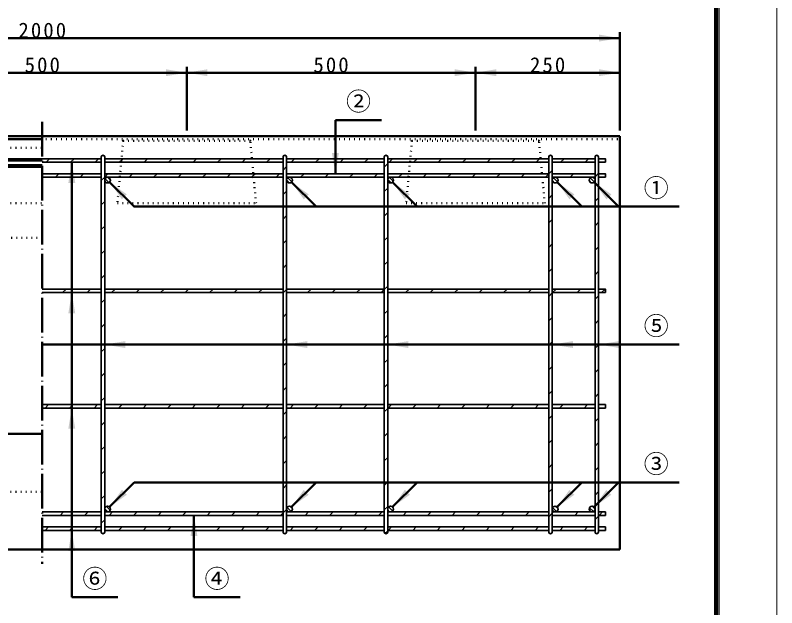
# Model space of a CAD drawing. Units: millimetres, scale not verified. Extents: x -2102 to 2102, y -1485 to 1485.
# Drawn here: x 784 to 2102, y -698 to 329 of the extents above; entities that cross this region are included whole.
import ezdxf
from ezdxf.enums import TextEntityAlignment as Align

# ---------------------------------------------------------------- set-up
doc = ezdxf.new("R2010")
doc.units = ezdxf.units.MM
doc.header["$LTSCALE"] = 5
doc.linetypes.add('DOTTED', pattern=[1.75, 0.25, -1.5])
doc.linetypes.add('LONG_DASHED_DOTTED', pattern=[15.25, 12, -1.5, 0.25, -1.5])
doc.layers.add('0-0_V-nasSTD', color=7, linetype='Continuous', lineweight=35)
doc.layers.add('0-1_0', color=7, linetype='Continuous', lineweight=50)
doc.styles.add('ＭＳ ゴシック', font='')
doc.styles.get('ＭＳ ゴシック').set_extended_font_data('MS Gothic')

msp = doc.modelspace()

# ---------------------------------------------------------------- linework, layer by layer
at = {"layer": '0-0_V-nasSTD', "lineweight": 50}
for p, q in [((1338.262, 147.351), (1338.262, 54.304)), ((881.762, -679.65), (881.762, 74.35)), ((1304.724, -2.658), (1262.298, 39.769)), ((1479.724, -2.658), (1437.298, 39.769)), ((1764.724, -2.658), (1722.298, 39.769)), ((1828.724, -2.658), (1786.298, 39.769)), ((1933.762, -241.65), (830.762, -241.65)), ((989.724, -480.728), (947.298, -523.155)), ((1933.762, -480.728), (989.724, -480.728)), ((1304.724, -480.728), (1262.298, -523.155)), ((1479.724, -480.728), (1437.298, -523.155)), ((1764.724, -480.728), (1722.298, -523.155)), ((1828.724, -480.728), (1786.298, -523.155)), ((1093.262, -679.65), (1093.262, -537.69))]:
    msp.add_line(p, q, dxfattribs=at)
at = {"layer": '0-0_V-nasSTD'}
for p, q in [((939.381, 45.712), (946.171, 38.922)), ((943.861, 48.303), (948.762, 43.402)), ((1253.851, 42.369), (1257.828, 38.392)), ((1255.893, 47.398), (1262.857, 40.434)), ((1428.836, 44.16), (1434.619, 38.378)), ((1432.062, 48.006), (1438.464, 41.603)), ((1713.974, 41.865), (1717.324, 38.516)), ((1715.674, 47.236), (1722.695, 40.216)), ((1778.184, 41.295), (1780.753, 38.726)), ((1779.477, 47.073), (1786.531, 40.019)), ((938.769, -526.433), (944.02, -531.683)), ((941.593, -522.185), (948.267, -528.86)), ((1254.543, -524.008), (1261.444, -530.91)), ((1259.328, -521.722), (1263.73, -526.125)), ((1430.348, -523.037), (1437.415, -530.104)), ((1714.4, -524.246), (1721.206, -531.052)), ((1718.917, -521.692), (1723.76, -526.535)), ((1778.276, -524.483), (1784.97, -531.176)), ((1782.559, -521.694), (1787.758, -526.894)), ((1429.435, -529.195), (1431.257, -531.017))]:
    msp.add_line(p, q, dxfattribs=at)
at = {"layer": '0-0_V-nasSTD', "lineweight": 18}
for points in [[(-2102.5, -1485), (-2102.5, 1485), (2102.5, 1485), (2102.5, -1485)], [(-2002.5, -1385), (-2002.5, 1385), (2002.5, 1385), (2002.5, -1385)]]:
    msp.add_lwpolyline(points, close=True, dxfattribs=at)
at = {"layer": '0-0_V-nasSTD', "lineweight": 100}
msp.add_lwpolyline([(1997.5, -1380), (1997.5, 1380), (-1997.5, 1380)], dxfattribs=at)
at = {"layer": '0-0_V-nasSTD', "lineweight": 50}
msp.add_lwpolyline([(1933.762, -2.658), (989.724, -2.658), (947.298, 39.769)], dxfattribs=at)
at = {"layer": '0-0_V-nasSTD'}
for centre, start, end in [((943.762, 43.304), 90, 180), ((943.762, 43.304), 180, 90), ((1258.762, 43.304), 90, 180), ((1258.762, 43.304), 180, 90), ((1433.762, 43.304), 90, 180), ((1433.762, 43.304), 180, 90), ((1718.762, 43.304), 90, 180), ((1718.762, 43.304), 180, 90), ((1782.762, 43.304), 90, 0), ((1782.762, 43.304), 0, 90), ((943.762, -526.69), 270, 180), ((943.762, -526.69), 180, 270), ((1258.762, -526.69), 270, 180), ((1258.762, -526.69), 180, 270), ((1433.762, -526.69), 270, 180), ((1433.762, -526.69), 180, 270), ((1718.762, -526.69), 270, 180), ((1718.762, -526.69), 180, 242.15429), ((1782.762, -526.69), 0, 270), ((1782.762, -526.69), 270, 0), ((1718.762, -526.69), 242.15429, 270)]:
    msp.add_arc(centre, 5, start, end, dxfattribs=at)
for points in [[(1794.762, 283.397), (1794.762, 295.397), (1830.762, 289.397)], [(1044.762, 223.397), (1044.762, 235.397), (1080.762, 229.397)], [(1080.762, 229.397), (1116.762, 223.397), (1116.762, 235.397)], [(1544.762, 223.397), (1544.762, 235.397), (1580.762, 229.397)], [(1580.762, 229.397), (1616.762, 223.397), (1616.762, 235.397)], [(1794.762, 223.397), (1794.762, 235.397), (1830.762, 229.397)], [(1332.262, 90.304), (1338.262, 54.304), (1344.262, 90.304)], [(875.762, 38.35), (881.762, 74.35), (887.762, 38.35)], [(947.298, 39.769), (968.511, 10.07), (976.996, 18.555)], [(1262.298, 39.769), (1283.511, 10.07), (1291.996, 18.555)], [(1437.298, 39.769), (1458.511, 10.07), (1466.996, 18.555)], [(1722.298, 39.769), (1743.511, 10.07), (1751.996, 18.555)], [(1786.298, 39.769), (1807.511, 10.07), (1815.996, 18.555)], [(875.762, -187.65), (881.762, -151.65), (887.762, -187.65)], [(938.762, -241.65), (974.762, -247.65), (974.762, -235.65)], [(1253.762, -241.65), (1289.762, -247.65), (1289.762, -235.65)], [(1428.762, -241.65), (1464.762, -247.65), (1464.762, -235.65)], [(1713.762, -241.65), (1749.762, -247.65), (1749.762, -235.65)], [(1793.762, -241.65), (1829.762, -247.65), (1829.762, -235.65)], [(875.762, -387.65), (881.762, -351.65), (887.762, -387.65)], [(947.298, -523.155), (968.511, -493.456), (976.996, -501.941)], [(1262.298, -523.155), (1283.511, -493.456), (1291.996, -501.941)], [(1437.298, -523.155), (1458.511, -493.456), (1466.996, -501.941)], [(1722.298, -523.155), (1743.511, -493.456), (1751.996, -501.941)], [(1786.298, -523.155), (1807.511, -493.456), (1815.996, -501.941)], [(1087.262, -573.69), (1093.262, -537.69), (1099.262, -573.69)], [(875.762, -599.65), (881.762, -563.65), (887.762, -599.65)]]:
    msp.add_solid(points, dxfattribs=at)
at = {"layer": '0-1_0'}
for p, q in [((1830.762, 129.397), (1830.762, 299.397)), ((-169.238, 289.397), (1830.762, 289.397)), ((1080.762, 129.397), (1080.762, 239.397)), ((1580.762, 129.397), (1580.762, 239.397)), ((580.762, 229.397), (1080.762, 229.397)), ((1080.762, 229.397), (1580.762, 229.397)), ((1580.762, 229.397), (1830.762, 229.397)), ((1338.262, 147.351), (1418.262, 147.351)), ((-169.238, 119.397), (1830.762, 119.397)), ((1830.762, 119.397), (1830.762, -596.603)), ((-169.238, 114.397), (830.762, 114.397)), ((-169.238, 79.412), (830.762, 79.412)), ((-169.238, 77.397), (830.762, 77.397)), ((-169.238, 69.397), (830.762, 69.397)), ((-169.238, 66.039), (830.762, 66.039)), ((-49.238, -396.603), (830.762, -396.603)), ((-169.238, -596.603), (1830.762, -596.603)), ((881.762, -679.65), (961.762, -679.65)), ((1093.262, -679.65), (1173.262, -679.65))]:
    msp.add_line(p, q, dxfattribs=at)
at = {"layer": '0-1_0', "linetype": 'LONG_DASHED_DOTTED'}
msp.add_line((830.762, 144.397), (830.762, -621.603), dxfattribs=at)
at = {"layer": '0-1_0', "linetype": 'DOTTED'}
for p, q in [((-169.238, 114.397), (1830.762, 114.397)), ((970.762, 111.397), (960.762, 3.397)), ((970.762, 111.397), (967.762, 114.397)), ((1200.762, 3.397), (1190.762, 111.397)), ((1470.762, 111.397), (1460.762, 3.397)), ((1470.762, 111.397), (1467.762, 114.397)), ((1700.762, 3.397), (1690.762, 111.397)), ((-169.238, 99.397), (830.762, 99.397)), ((-169.238, 3.397), (830.762, 3.397)), ((960.762, 3.397), (1200.762, 3.397)), ((1460.762, 3.397), (1700.762, 3.397)), ((830.762, -56.603), (-169.238, -56.603)), ((-169.238, -496.603), (830.762, -496.603))]:
    msp.add_line(p, q, dxfattribs=at)
at = {"layer": '0-1_0', "lineweight": 35}
for p, q in [((830.762, 80.35), (932.762, 80.35)), ((837.237, 74.35), (843.237, 80.35)), ((879.663, 74.35), (885.663, 80.35)), ((922.089, 74.35), (928.089, 80.35)), ((932.762, -566.65), (932.762, 83.35)), ((938.762, 83.35), (938.762, -566.65)), ((938.762, 80.35), (1247.762, 80.35)), ((970.516, 80.35), (967.62, 77.453)), ((1006.942, 74.35), (1012.942, 80.35)), ((1049.369, 74.35), (1055.369, 80.35)), ((1091.795, 74.35), (1097.795, 80.35)), ((1134.222, 74.35), (1140.222, 80.35)), ((1176.648, 74.35), (1182.648, 80.35)), ((1219.074, 74.35), (1225.074, 80.35)), ((1247.762, -566.65), (1247.762, 83.35)), ((1253.762, 83.35), (1253.762, -566.65)), ((1253.762, 80.35), (1422.762, 80.35)), ((1261.501, 74.35), (1267.501, 80.35)), ((1303.927, 74.35), (1309.927, 80.35)), ((1346.354, 74.35), (1352.354, 80.35)), ((1388.78, 74.35), (1394.78, 80.35)), ((1422.762, -566.65), (1422.762, 83.35)), ((1428.762, 83.35), (1428.762, -566.65)), ((1428.762, 80.35), (1707.762, 80.35)), ((1437.206, 80.35), (1431.206, 74.35)), ((1479.633, 80.35), (1473.633, 74.35)), ((1522.059, 80.35), (1516.059, 74.35)), ((1564.486, 80.35), (1558.486, 74.35)), ((1600.912, 74.35), (1606.912, 80.35)), ((1643.338, 74.35), (1649.338, 80.35)), ((1685.765, 74.35), (1691.765, 80.35)), ((1707.762, -566.65), (1707.762, 83.35)), ((1713.762, 83.35), (1713.762, -566.65)), ((1713.762, 80.35), (1787.762, 80.35)), ((1728.191, 74.35), (1734.191, 80.35)), ((1770.618, 74.35), (1776.618, 80.35)), ((1787.762, -566.65), (1787.762, 83.35)), ((1793.762, 83.35), (1793.762, -566.65)), ((830.762, 74.35), (932.762, 74.35)), ((938.762, 74.35), (1247.762, 74.35)), ((964.516, 74.35), (967.62, 77.453)), ((1253.762, 66.611), (1247.762, 60.611)), ((1253.762, 74.35), (1422.762, 74.35)), ((1428.762, 71.906), (1422.762, 65.906)), ((1428.762, 74.35), (1707.762, 74.35)), ((1713.762, 74.35), (1787.762, 74.35)), ((1793.762, 74.35), (1805.762, 74.35)), ((830.762, 54.304), (932.762, 54.304)), ((853.618, 48.304), (859.618, 54.304)), ((896.044, 48.304), (902.044, 54.304)), ((938.762, 54.304), (1247.762, 54.304)), ((944.47, 54.304), (938.762, 48.596)), ((986.897, 54.304), (980.897, 48.304)), ((1023.323, 48.304), (1029.323, 54.304)), ((1065.75, 48.304), (1071.75, 54.304)), ((1108.176, 48.304), (1114.176, 54.304)), ((1150.602, 48.304), (1156.602, 54.304)), ((1199.029, 54.304), (1196.301, 51.577)), ((1235.455, 48.304), (1241.455, 54.304)), ((1253.762, 54.304), (1422.762, 54.304)), ((1277.882, 48.304), (1283.882, 54.304)), ((1320.308, 48.304), (1326.308, 54.304)), ((1362.734, 48.304), (1368.734, 54.304)), ((1405.161, 48.304), (1411.161, 54.304)), ((1428.762, 54.304), (1707.762, 54.304)), ((1447.587, 48.304), (1453.587, 54.304)), ((1496.014, 54.304), (1490.014, 48.304)), ((1538.44, 54.304), (1532.44, 48.304)), ((1574.866, 48.304), (1580.866, 54.304)), ((1617.293, 48.304), (1623.293, 54.304)), ((1659.719, 48.304), (1665.719, 54.304)), ((1702.146, 48.304), (1707.762, 53.921)), ((1713.762, 59.921), (1707.762, 53.921)), ((1713.762, 54.304), (1787.762, 54.304)), ((1744.572, 48.304), (1750.572, 54.304)), ((1793.762, 55.068), (1787.762, 49.068)), ((830.762, 48.304), (932.762, 48.304)), ((938.762, 48.596), (932.762, 42.596)), ((938.762, 48.304), (1247.762, 48.304)), ((1193.029, 48.304), (1196.301, 51.577)), ((1253.762, 48.304), (1422.762, 48.304)), ((1428.762, 48.304), (1707.762, 48.304)), ((1713.762, 48.304), (1787.762, 48.304)), ((1786.998, 48.304), (1787.762, 49.068)), ((1793.762, 48.35), (1805.762, 48.35)), ((1428.762, 29.479), (1422.762, 23.479)), ((1253.762, 24.185), (1247.762, 18.185)), ((1713.762, 17.495), (1707.762, 11.495)), ((938.762, 6.17), (932.762, 0.17)), ((1793.762, 12.642), (1787.762, 6.642)), ((1428.762, -12.947), (1422.762, -18.947)), ((1253.762, -18.241), (1247.762, -24.241)), ((1713.762, -24.932), (1707.762, -30.932)), ((938.762, -36.257), (932.762, -42.257)), ((1793.762, -29.785), (1787.762, -35.785)), ((1253.762, -60.668), (1247.762, -66.668)), ((1428.762, -55.373), (1422.762, -61.373)), ((938.762, -78.683), (932.762, -84.683)), ((1713.762, -67.358), (1707.762, -73.358)), ((1793.762, -72.211), (1787.762, -78.211)), ((1253.762, -103.094), (1247.762, -109.094)), ((1428.762, -97.8), (1422.762, -103.8)), ((1713.762, -109.785), (1707.762, -115.785)), ((1793.762, -114.638), (1787.762, -120.638)), ((938.762, -121.109), (932.762, -127.109)), ((1428.762, -140.226), (1422.762, -146.226)), ((830.762, -145.65), (932.762, -145.65)), ((830.762, -151.65), (932.762, -151.65)), ((865.795, -151.65), (871.795, -145.65)), ((908.222, -151.65), (914.222, -145.65)), ((938.762, -145.65), (1247.762, -145.65)), ((938.762, -151.65), (1247.762, -151.65)), ((956.648, -145.65), (950.648, -151.65)), ((993.074, -151.65), (999.074, -145.65)), ((1035.501, -151.65), (1041.501, -145.65)), ((1077.927, -151.65), (1083.927, -145.65)), ((1120.354, -151.65), (1126.354, -145.65)), ((1162.78, -151.65), (1168.78, -145.65)), ((1205.206, -151.65), (1211.206, -145.65)), ((1247.633, -151.65), (1247.762, -151.521)), ((1253.762, -146.309), (1247.762, -152.309)), ((1253.762, -145.65), (1422.762, -145.65)), ((1253.762, -151.65), (1422.762, -151.65)), ((1290.059, -151.65), (1296.059, -145.65)), ((1332.486, -151.65), (1338.486, -145.65)), ((1374.912, -151.65), (1380.912, -145.65)), ((1417.338, -151.65), (1422.762, -146.226)), ((1428.762, -145.65), (1707.762, -145.65)), ((1428.762, -151.65), (1707.762, -151.65)), ((1459.765, -151.65), (1465.765, -145.65)), ((1502.191, -151.65), (1508.191, -145.65)), ((1544.618, -151.65), (1550.618, -145.65)), ((1587.044, -151.65), (1593.044, -145.65)), ((1629.47, -151.65), (1635.47, -145.65)), ((1671.897, -151.65), (1677.897, -145.65)), ((1713.762, -152.211), (1707.762, -158.211)), ((1713.762, -145.65), (1787.762, -145.65)), ((1713.762, -151.65), (1787.762, -151.65)), ((1714.323, -151.65), (1720.323, -145.65)), ((1756.75, -151.65), (1762.75, -145.65)), ((1793.762, -157.064), (1787.762, -163.064)), ((1793.762, -151.65), (1805.762, -151.65)), ((1799.176, -151.65), (1805.176, -145.65)), ((938.762, -163.536), (932.762, -169.536)), ((1428.762, -182.653), (1422.762, -188.653)), ((1253.762, -187.947), (1247.762, -193.947)), ((1713.762, -194.638), (1707.762, -200.638)), ((938.762, -205.962), (932.762, -211.962)), ((1793.762, -199.49), (1787.762, -205.49)), ((1253.762, -230.373), (1247.762, -236.373)), ((1428.762, -225.079), (1422.762, -231.079)), ((1713.762, -237.064), (1707.762, -243.064)), ((938.762, -248.389), (932.762, -254.389)), ((1793.762, -241.917), (1787.762, -247.917)), ((1253.762, -272.8), (1247.762, -278.8)), ((1428.762, -267.505), (1422.762, -273.505)), ((1713.762, -279.49), (1707.762, -285.49)), ((1793.762, -284.343), (1787.762, -290.343)), ((938.762, -290.815), (932.762, -296.815)), ((1253.762, -315.226), (1247.762, -321.226)), ((1428.762, -309.932), (1422.762, -315.932)), ((1713.762, -321.917), (1707.762, -327.917)), ((1793.762, -326.77), (1787.762, -332.77)), ((938.762, -333.241), (932.762, -339.241)), ((830.762, -345.65), (932.762, -345.65)), ((830.762, -351.65), (932.762, -351.65)), ((835.501, -351.65), (841.501, -345.65)), ((877.927, -351.65), (883.927, -345.65)), ((920.354, -351.65), (926.354, -345.65)), ((938.762, -345.65), (1247.762, -345.65)), ((938.762, -351.65), (1247.762, -351.65)), ((962.78, -351.65), (968.78, -345.65)), ((1005.206, -351.65), (1011.206, -345.65)), ((1047.633, -351.65), (1053.633, -345.65)), ((1090.059, -351.65), (1096.059, -345.65)), ((1132.486, -351.65), (1138.486, -345.65)), ((1174.912, -351.65), (1180.912, -345.65)), ((1217.338, -351.65), (1223.338, -345.65)), ((1253.762, -345.65), (1422.762, -345.65)), ((1253.762, -351.65), (1422.762, -351.65)), ((1259.765, -351.65), (1265.765, -345.65)), ((1302.191, -351.65), (1308.191, -345.65)), ((1344.618, -351.65), (1350.618, -345.65)), ((1387.044, -351.65), (1393.044, -345.65)), ((1428.762, -352.358), (1422.762, -358.358)), ((1428.762, -345.65), (1707.762, -345.65)), ((1428.762, -351.65), (1707.762, -351.65)), ((1429.47, -351.65), (1435.47, -345.65)), ((1471.897, -351.65), (1477.897, -345.65)), ((1514.323, -351.65), (1520.323, -345.65)), ((1556.75, -351.65), (1562.75, -345.65)), ((1599.176, -351.65), (1605.176, -345.65)), ((1641.602, -351.65), (1647.602, -345.65)), ((1684.029, -351.65), (1690.029, -345.65)), ((1713.762, -345.65), (1787.762, -345.65)), ((1713.762, -351.65), (1787.762, -351.65)), ((1726.455, -351.65), (1732.455, -345.65)), ((1768.882, -351.65), (1774.882, -345.65)), ((1793.762, -351.65), (1805.762, -351.65)), ((1253.762, -357.653), (1247.762, -363.653)), ((1713.762, -364.343), (1707.762, -370.343)), ((1793.762, -369.196), (1787.762, -375.196)), ((938.762, -375.668), (932.762, -381.668)), ((1422.762, -400.785), (1428.762, -394.785)), ((1253.762, -400.079), (1247.762, -406.079)), ((1713.762, -406.77), (1707.762, -412.77)), ((938.762, -418.094), (932.762, -424.094)), ((1793.762, -411.622), (1787.762, -417.622)), ((1253.762, -442.505), (1247.762, -448.505)), ((1422.762, -443.211), (1428.762, -437.211)), ((938.762, -460.521), (932.762, -466.521)), ((1713.762, -449.196), (1707.762, -455.196)), ((1793.762, -454.049), (1787.762, -460.049)), ((1247.762, -490.932), (1253.762, -484.932)), ((1422.762, -485.638), (1428.762, -479.638)), ((1713.762, -491.622), (1707.762, -497.622)), ((1793.762, -496.475), (1787.762, -502.475)), ((938.762, -502.947), (932.762, -508.947)), ((1247.762, -533.358), (1253.762, -527.358)), ((1422.762, -528.064), (1428.762, -522.064)), ((830.762, -531.69), (932.762, -531.69)), ((830.762, -537.69), (932.762, -537.69)), ((861.593, -537.69), (867.593, -531.69)), ((904.019, -537.69), (910.019, -531.69)), ((938.762, -531.69), (1247.762, -531.69)), ((938.762, -537.69), (1247.762, -537.69)), ((952.446, -531.69), (946.446, -537.69)), ((994.872, -531.69), (988.872, -537.69)), ((1031.299, -537.69), (1037.299, -531.69)), ((1073.725, -537.69), (1079.725, -531.69)), ((1116.151, -537.69), (1122.151, -531.69)), ((1158.578, -537.69), (1164.578, -531.69)), ((1201.004, -537.69), (1207.004, -531.69)), ((1243.431, -537.69), (1247.762, -533.358)), ((1253.762, -531.69), (1422.762, -531.69)), ((1253.762, -537.69), (1422.762, -537.69)), ((1285.857, -537.69), (1291.857, -531.69)), ((1328.284, -537.69), (1334.284, -531.69)), ((1370.71, -537.69), (1376.71, -531.69)), ((1413.136, -537.69), (1419.136, -531.69)), ((1428.762, -531.69), (1707.762, -531.69)), ((1428.762, -537.69), (1707.762, -537.69)), ((1455.563, -537.69), (1461.563, -531.69)), ((1497.989, -537.69), (1503.989, -531.69)), ((1540.416, -537.69), (1546.416, -531.69)), ((1582.842, -537.69), (1588.842, -531.69)), ((1625.268, -537.69), (1631.268, -531.69)), ((1667.695, -537.69), (1673.695, -531.69)), ((1713.762, -534.049), (1707.762, -540.049)), ((1713.762, -531.69), (1787.762, -531.69)), ((1713.762, -534.049), (1716.121, -531.69)), ((1713.762, -537.69), (1787.762, -537.69)), ((1752.548, -537.69), (1758.548, -531.69)), ((1793.762, -538.902), (1787.762, -544.902)), ((1793.762, -537.65), (1805.762, -537.65)), ((1795.014, -537.65), (1801.014, -531.65)), ((938.762, -545.373), (932.762, -551.373)), ((830.762, -557.65), (932.762, -557.65)), ((830.762, -563.65), (932.762, -563.65)), ((835.633, -563.65), (841.633, -557.65)), ((878.059, -563.65), (884.059, -557.65)), ((920.486, -563.65), (926.486, -557.65)), ((938.762, -557.65), (1247.762, -557.65)), ((938.762, -563.65), (1247.762, -563.65)), ((968.912, -557.65), (962.912, -563.65)), ((1005.338, -563.65), (1011.338, -557.65)), ((1047.765, -563.65), (1053.765, -557.65)), ((1090.191, -563.65), (1096.191, -557.65)), ((1132.618, -563.65), (1138.618, -557.65)), ((1175.044, -563.65), (1181.044, -557.65)), ((1217.47, -563.65), (1223.47, -557.65)), ((1253.762, -557.65), (1422.762, -557.65)), ((1253.762, -563.65), (1422.762, -563.65)), ((1259.897, -563.65), (1265.897, -557.65)), ((1302.323, -563.65), (1308.323, -557.65)), ((1344.75, -563.65), (1350.75, -557.65)), ((1387.176, -563.65), (1393.176, -557.65)), ((1424.103, -569.15), (1428.762, -564.49)), ((1428.762, -557.65), (1707.762, -557.65)), ((1428.762, -563.65), (1707.762, -563.65)), ((1429.602, -563.65), (1435.602, -557.65)), ((1472.029, -563.65), (1478.029, -557.65)), ((1514.455, -563.65), (1520.455, -557.65)), ((1556.882, -563.65), (1562.882, -557.65)), ((1599.308, -563.65), (1605.308, -557.65)), ((1641.734, -563.65), (1647.734, -557.65)), ((1684.161, -563.65), (1690.161, -557.65)), ((1713.762, -557.65), (1787.762, -557.65)), ((1713.762, -563.65), (1787.762, -563.65)), ((1726.587, -563.65), (1732.587, -557.65)), ((1769.014, -563.65), (1775.014, -557.65)), ((1793.762, -557.65), (1805.762, -557.65)), ((1793.762, -563.65), (1805.762, -563.65)), ((1805.762, -557.65), (1805.762, -563.65))]:
    msp.add_line(p, q, dxfattribs=at)
at = {"layer": '0-1_0', "linetype": 'DOTTED'}
for points in [[(970.762, 111.397), (1190.762, 111.397), (1193.762, 114.397)], [(1470.762, 111.397), (1690.762, 111.397), (1693.762, 114.397)]]:
    msp.add_lwpolyline(points, dxfattribs=at)
at = {"layer": '0-1_0', "lineweight": 35}
for points in [[(1793.762, 80.35), (1805.762, 80.35), (1805.762, 74.35)], [(1793.762, 54.35), (1805.762, 54.35), (1805.762, 48.35)], [(1793.762, -145.65), (1805.762, -145.65), (1805.762, -151.65)], [(1793.762, -345.65), (1805.762, -345.65), (1805.762, -351.65)], [(1793.762, -531.65), (1805.762, -531.65), (1805.762, -537.65)]]:
    msp.add_lwpolyline(points, dxfattribs=at)
for centre in [(943.762, 43.304), (1258.762, 43.304), (1433.762, 43.304), (1718.762, 43.304), (1782.762, 43.304), (943.762, -526.69), (1258.762, -526.69), (1433.762, -526.69), (1718.762, -526.69), (1782.762, -526.69)]:
    msp.add_circle(centre, 5, dxfattribs=at)
for centre, start, end in [((935.762, 83.35), 0, 180), ((1250.762, 83.35), 0, 180), ((1425.762, 83.35), 0, 180), ((1710.762, 83.35), 0, 180), ((1790.762, 83.35), 0, 180), ((935.762, -566.65), 180, 0), ((1250.762, -566.65), 180, 0), ((1425.762, -566.65), 180, 0), ((1710.762, -566.65), 180, 0), ((1790.762, -566.65), 180, 0)]:
    msp.add_arc(centre, 3, start, end, dxfattribs=at)

# ---------------------------------------------------------------- texts
at = {"layer": '0-0_V-nasSTD', "style": 'ＭＳ ゴシック'}
for s, p in [('②', (1356.662, 154.351)), ('①', (1872.162, 4.342)), ('⑤', (1872.162, -234.65)), ('③', (1872.162, -473.728)), ('⑥', (900.162, -672.65)), ('④', (1111.662, -672.65))]:
    msp.add_text(s, height=31.67, dxfattribs=at).set_placement(p, align=Align.BOTTOM_LEFT)
at = {"layer": '0-0_V-nasSTD', "char_height": 26.39, "attachment_point": 7, "style": 'ＭＳ ゴシック'}
for s, insert in [('\\T1.2;2000', (789.362, 289.397)), ('\\T1.2;500', (800.162, 229.397)), ('\\T1.2;500', (1300.162, 229.397)), ('\\T1.2;250', (1675.162, 229.397))]:
    msp.add_mtext(s, dxfattribs=dict(at, insert=insert))

doc.saveas('drawing.dxf')
